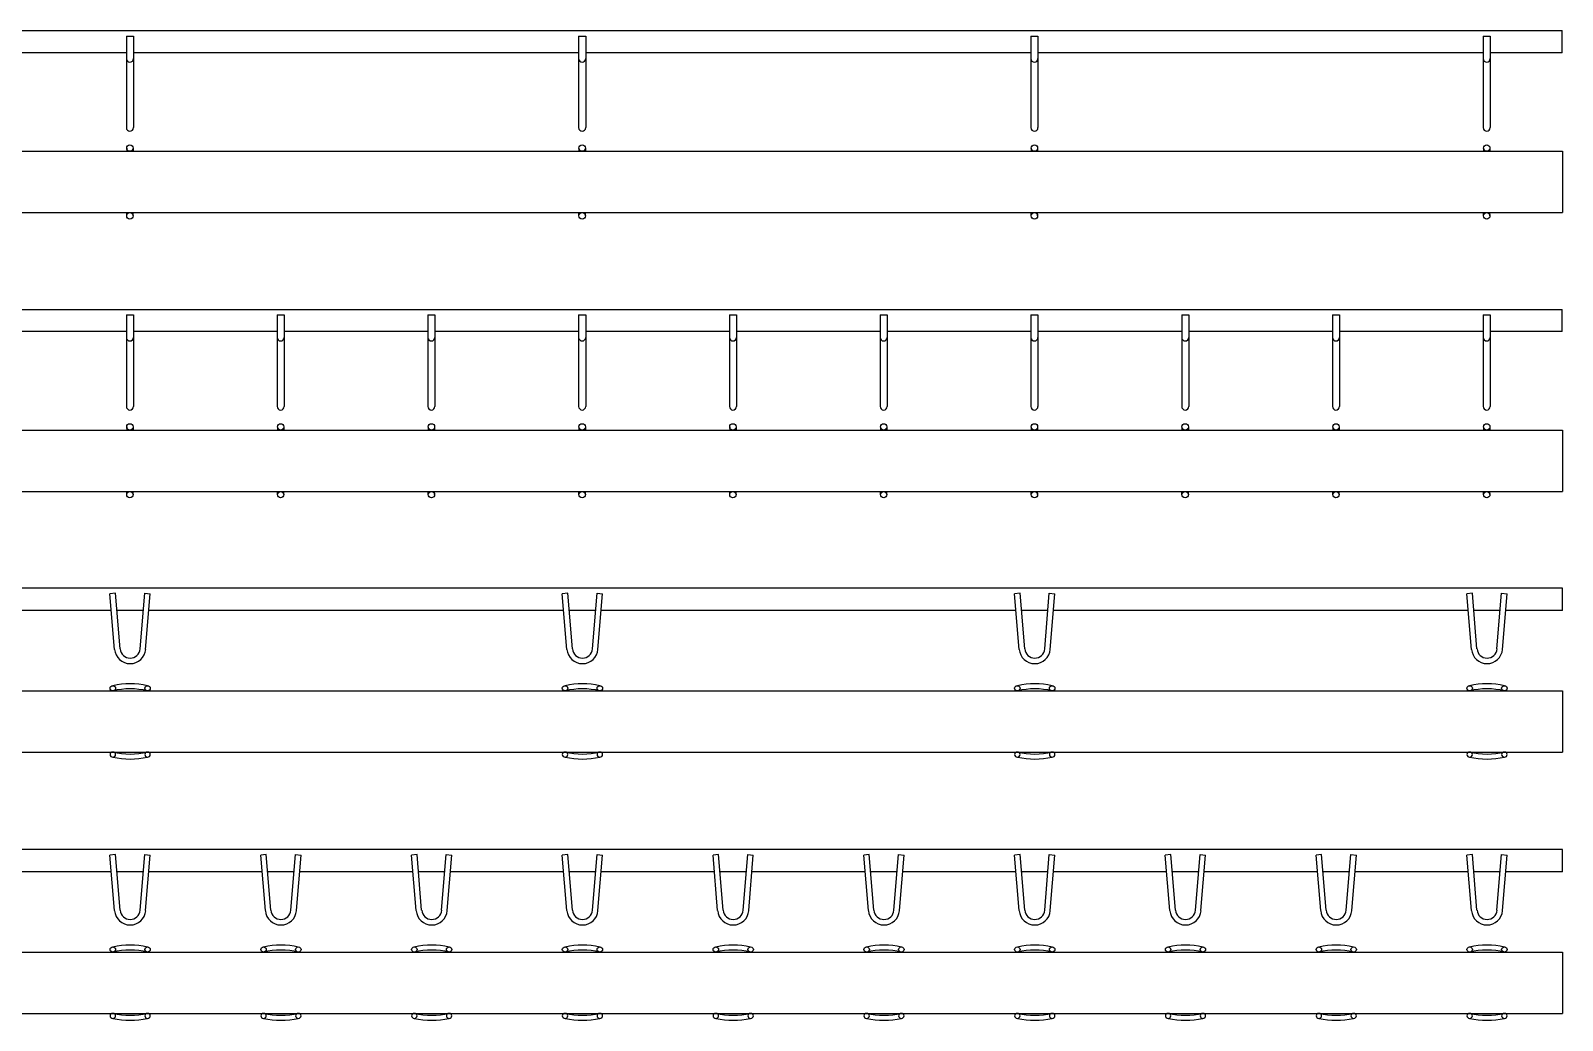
# Model space of a CAD drawing. Header units: millimetres. Extents: x 1091 to 4187, y 987 to 2027.
# Drawn here: x 2663 to 4187, y 987 to 1972 of the extents above; entities that cross this region are included whole.
import ezdxf

# ---------------------------------------------------------------- set-up
doc = ezdxf.new("R2010")
doc.units = ezdxf.units.MM
doc.layers.add('HALFEN', color=2, linetype='CONTINUOUS')

msp = doc.modelspace()

# ---------------------------------------------------------------- linework, layer by layer
at = {"layer": 'HALFEN'}
for p, q in [((1186.9, 1971.5), (4186.9, 1971.5)), ((2758.4, 1966), (2758.4, 1875)), ((2758.4, 1966), (2765.4, 1966)), ((2765.4, 1966), (2765.4, 1875)), ((3208.4, 1966), (3208.4, 1875)), ((3208.4, 1966), (3215.4, 1966)), ((3215.4, 1966), (3215.4, 1875)), ((3658.4, 1966), (3658.4, 1875)), ((3658.4, 1966), (3665.4, 1966)), ((3665.4, 1966), (3665.4, 1875)), ((4108.4, 1966), (4108.4, 1875)), ((4108.4, 1966), (4115.4, 1966)), ((4115.4, 1966), (4115.4, 1875)), ((4186.9, 1949.5), (4186.9, 1971.5)), ((2758.4, 1949.5), (2615.4, 1949.5)), ((3208.4, 1949.5), (2765.4, 1949.5)), ((3658.4, 1949.5), (3215.4, 1949.5)), ((4108.4, 1949.5), (3665.4, 1949.5)), ((4186.9, 1949.5), (4115.4, 1949.5)), ((1187.2, 1851.5), (4187.2, 1851.5)), ((2758.7, 1854.7), (2758.7, 1851.5)), ((2765.1, 1854.7), (2765.1, 1851.5)), ((3208.7, 1854.7), (3208.7, 1851.5)), ((3215.1, 1854.7), (3215.1, 1851.5)), ((3658.7, 1854.7), (3658.7, 1851.5)), ((3665.1, 1854.7), (3665.1, 1851.5)), ((4108.7, 1854.7), (4108.7, 1851.5)), ((4115.1, 1854.7), (4115.1, 1851.5)), ((4187.2, 1851.5), (4187.2, 1790.5)), ((1187.2, 1790.5), (4187.2, 1790.5)), ((2758.7, 1787.3), (2758.7, 1790.5)), ((2765.1, 1787.3), (2765.1, 1790.5)), ((3208.7, 1787.3), (3208.7, 1790.5)), ((3215.1, 1787.3), (3215.1, 1790.5)), ((3658.7, 1787.3), (3658.7, 1790.5)), ((3665.1, 1787.3), (3665.1, 1790.5)), ((4108.7, 1787.3), (4108.7, 1790.5)), ((4115.1, 1787.3), (4115.1, 1790.5)), ((1186.9, 1694.1), (4186.9, 1694.1)), ((4186.9, 1672.1), (4186.9, 1694.1)), ((2758.4, 1688.7), (2758.4, 1597.6)), ((2758.4, 1688.7), (2765.4, 1688.7)), ((2765.4, 1688.7), (2765.4, 1597.6)), ((2908.4, 1688.7), (2908.4, 1597.6)), ((2908.4, 1688.7), (2915.4, 1688.7)), ((2915.4, 1688.7), (2915.4, 1597.6)), ((3058.4, 1688.7), (3058.4, 1597.6)), ((3058.4, 1688.7), (3065.4, 1688.7)), ((3065.4, 1688.7), (3065.4, 1597.6)), ((3208.4, 1688.7), (3208.4, 1597.6)), ((3208.4, 1688.7), (3215.4, 1688.7)), ((3215.4, 1688.7), (3215.4, 1597.6)), ((3358.4, 1688.7), (3358.4, 1597.6)), ((3358.4, 1688.7), (3365.4, 1688.7)), ((3365.4, 1688.7), (3365.4, 1597.6)), ((3508.4, 1688.7), (3508.4, 1597.6)), ((3508.4, 1688.7), (3515.4, 1688.7)), ((3515.4, 1688.7), (3515.4, 1597.6)), ((3658.4, 1688.7), (3658.4, 1597.6)), ((3658.4, 1688.7), (3665.4, 1688.7)), ((3665.4, 1688.7), (3665.4, 1597.6)), ((3808.4, 1688.7), (3808.4, 1597.6)), ((3808.4, 1688.7), (3815.4, 1688.7)), ((3815.4, 1688.7), (3815.4, 1597.6)), ((3958.4, 1688.7), (3958.4, 1597.6)), ((3958.4, 1688.7), (3965.4, 1688.7)), ((3965.4, 1688.7), (3965.4, 1597.6)), ((4108.4, 1688.7), (4108.4, 1597.6)), ((4108.4, 1688.7), (4115.4, 1688.7)), ((4115.4, 1688.7), (4115.4, 1597.6)), ((2758.4, 1672.1), (2615.4, 1672.1)), ((2908.4, 1672.1), (2765.4, 1672.1)), ((3058.4, 1672.1), (2915.4, 1672.1)), ((3208.4, 1672.1), (3065.4, 1672.1)), ((3358.4, 1672.1), (3215.4, 1672.1)), ((3508.4, 1672.1), (3365.4, 1672.1)), ((3658.4, 1672.1), (3515.4, 1672.1)), ((3808.4, 1672.1), (3665.4, 1672.1)), ((3958.4, 1672.1), (3815.4, 1672.1)), ((4108.4, 1672.1), (3965.4, 1672.1)), ((4186.9, 1672.1), (4115.4, 1672.1)), ((1187.2, 1574.1), (4187.2, 1574.1)), ((2758.7, 1577.3), (2758.7, 1574.1)), ((2765.1, 1577.3), (2765.1, 1574.1)), ((2908.7, 1577.3), (2908.7, 1574.1)), ((2915.1, 1577.3), (2915.1, 1574.1)), ((3058.7, 1577.3), (3058.7, 1574.1)), ((3065.1, 1577.3), (3065.1, 1574.1)), ((3208.7, 1577.3), (3208.7, 1574.1)), ((3215.1, 1577.3), (3215.1, 1574.1)), ((3358.7, 1577.3), (3358.7, 1574.1)), ((3365.1, 1577.3), (3365.1, 1574.1)), ((3508.7, 1577.3), (3508.7, 1574.1)), ((3515.1, 1577.3), (3515.1, 1574.1)), ((3658.7, 1577.3), (3658.7, 1574.1)), ((3665.1, 1577.3), (3665.1, 1574.1)), ((3808.7, 1577.3), (3808.7, 1574.1)), ((3815.1, 1577.3), (3815.1, 1574.1)), ((3958.7, 1577.3), (3958.7, 1574.1)), ((3965.1, 1577.3), (3965.1, 1574.1)), ((4108.7, 1577.3), (4108.7, 1574.1)), ((4115.1, 1577.3), (4115.1, 1574.1)), ((4187.2, 1574.1), (4187.2, 1513.1)), ((1187.2, 1513.1), (4187.2, 1513.1)), ((2758.7, 1509.9), (2758.7, 1513.1)), ((2765.1, 1509.9), (2765.1, 1513.1)), ((2908.7, 1509.9), (2908.7, 1513.1)), ((2915.1, 1509.9), (2915.1, 1513.1)), ((3058.7, 1509.9), (3058.7, 1513.1)), ((3065.1, 1509.9), (3065.1, 1513.1)), ((3208.7, 1509.9), (3208.7, 1513.1)), ((3215.1, 1509.9), (3215.1, 1513.1)), ((3358.7, 1509.9), (3358.7, 1513.1)), ((3365.1, 1509.9), (3365.1, 1513.1)), ((3508.7, 1509.9), (3508.7, 1513.1)), ((3515.1, 1509.9), (3515.1, 1513.1)), ((3658.7, 1509.9), (3658.7, 1513.1)), ((3665.1, 1509.9), (3665.1, 1513.1)), ((3808.7, 1509.9), (3808.7, 1513.1)), ((3815.1, 1509.9), (3815.1, 1513.1)), ((3958.7, 1509.9), (3958.7, 1513.1)), ((3965.1, 1509.9), (3965.1, 1513.1)), ((4108.7, 1509.9), (4108.7, 1513.1)), ((4115.1, 1509.9), (4115.1, 1513.1)), ((4187.2, 1416.8), (1187.2, 1416.8)), ((2747.6, 1411.8), (2742.1, 1411.3)), ((2746.7, 1356), (2742.1, 1411.3)), ((2752.2, 1356.4), (2747.6, 1411.8)), ((2772.1, 1356.4), (2776.7, 1411.8)), ((2776.7, 1411.8), (2782.2, 1411.3)), ((2777.6, 1356), (2782.2, 1411.3)), ((3197.6, 1411.8), (3192.1, 1411.3)), ((3196.7, 1356), (3192.1, 1411.3)), ((3202.2, 1356.4), (3197.6, 1411.8)), ((3222.1, 1356.4), (3226.7, 1411.8)), ((3226.7, 1411.8), (3232.2, 1411.3)), ((3227.6, 1356), (3232.2, 1411.3)), ((3647.6, 1411.8), (3642.1, 1411.3)), ((3646.7, 1356), (3642.1, 1411.3)), ((3652.2, 1356.4), (3647.6, 1411.8)), ((3672.1, 1356.4), (3676.7, 1411.8)), ((3676.7, 1411.8), (3682.2, 1411.3)), ((3677.6, 1356), (3682.2, 1411.3)), ((4097.6, 1411.8), (4092.1, 1411.3)), ((4096.7, 1356), (4092.1, 1411.3)), ((4102.2, 1356.4), (4097.6, 1411.8)), ((4122.1, 1356.4), (4126.7, 1411.8)), ((4126.7, 1411.8), (4132.2, 1411.3)), ((4127.6, 1356), (4132.2, 1411.3)), ((4187.2, 1394.8), (4187.2, 1416.8)), ((2743.5, 1394.8), (2630.8, 1394.8)), ((2775.3, 1394.8), (2749, 1394.8)), ((3193.5, 1394.8), (2780.8, 1394.8)), ((3225.3, 1394.8), (3199, 1394.8)), ((3643.5, 1394.8), (3230.8, 1394.8)), ((3675.3, 1394.8), (3649, 1394.8)), ((4093.5, 1394.8), (3680.8, 1394.8)), ((4125.3, 1394.8), (4099, 1394.8)), ((4187.2, 1394.8), (4130.8, 1394.8)), ((1187.2, 1314.8), (4187.2, 1314.8)), ((4187.2, 1314.8), (4187.2, 1253.8)), ((1187.2, 1253.8), (4187.2, 1253.8)), ((4187.2, 1156.8), (1187.2, 1156.8)), ((2747.6, 1151.8), (2742.1, 1151.4)), ((2746.7, 1096.1), (2742.1, 1151.4)), ((2752.2, 1096.5), (2747.6, 1151.8)), ((2772.1, 1096.5), (2776.7, 1151.8)), ((2776.7, 1151.8), (2782.2, 1151.4)), ((2777.6, 1096.1), (2782.2, 1151.4)), ((2897.6, 1151.8), (2892.1, 1151.4)), ((2896.7, 1096.1), (2892.1, 1151.4)), ((2902.2, 1096.5), (2897.6, 1151.8)), ((2922.1, 1096.5), (2926.7, 1151.8)), ((2926.7, 1151.8), (2932.2, 1151.4)), ((2927.6, 1096.1), (2932.2, 1151.4)), ((3047.6, 1151.8), (3042.1, 1151.4)), ((3046.7, 1096.1), (3042.1, 1151.4)), ((3052.2, 1096.5), (3047.6, 1151.8)), ((3072.1, 1096.5), (3076.7, 1151.8)), ((3076.7, 1151.8), (3082.2, 1151.4)), ((3077.6, 1096.1), (3082.2, 1151.4)), ((3197.6, 1151.8), (3192.1, 1151.4)), ((3196.7, 1096.1), (3192.1, 1151.4)), ((3202.2, 1096.5), (3197.6, 1151.8)), ((3222.1, 1096.5), (3226.7, 1151.8)), ((3226.7, 1151.8), (3232.2, 1151.4)), ((3227.6, 1096.1), (3232.2, 1151.4)), ((3347.6, 1151.8), (3342.1, 1151.4)), ((3346.7, 1096.1), (3342.1, 1151.4)), ((3352.2, 1096.5), (3347.6, 1151.8)), ((3372.1, 1096.5), (3376.7, 1151.8)), ((3376.7, 1151.8), (3382.2, 1151.4)), ((3377.6, 1096.1), (3382.2, 1151.4)), ((3497.6, 1151.8), (3492.1, 1151.4)), ((3496.7, 1096.1), (3492.1, 1151.4)), ((3502.2, 1096.5), (3497.6, 1151.8)), ((3522.1, 1096.5), (3526.7, 1151.8)), ((3526.7, 1151.8), (3532.2, 1151.4)), ((3527.6, 1096.1), (3532.2, 1151.4)), ((3647.6, 1151.8), (3642.1, 1151.4)), ((3646.7, 1096.1), (3642.1, 1151.4)), ((3652.2, 1096.5), (3647.6, 1151.8)), ((3672.1, 1096.5), (3676.7, 1151.8)), ((3676.7, 1151.8), (3682.2, 1151.4)), ((3677.6, 1096.1), (3682.2, 1151.4)), ((3797.6, 1151.8), (3792.1, 1151.4)), ((3796.7, 1096.1), (3792.1, 1151.4)), ((3802.2, 1096.5), (3797.6, 1151.8)), ((3822.1, 1096.5), (3826.7, 1151.8)), ((3826.7, 1151.8), (3832.2, 1151.4)), ((3827.6, 1096.1), (3832.2, 1151.4)), ((3947.6, 1151.8), (3942.1, 1151.4)), ((3946.7, 1096.1), (3942.1, 1151.4)), ((3952.2, 1096.5), (3947.6, 1151.8)), ((3972.1, 1096.5), (3976.7, 1151.8)), ((3976.7, 1151.8), (3982.2, 1151.4)), ((3977.6, 1096.1), (3982.2, 1151.4)), ((4097.6, 1151.8), (4092.1, 1151.4)), ((4096.7, 1096.1), (4092.1, 1151.4)), ((4102.2, 1096.5), (4097.6, 1151.8)), ((4122.1, 1096.5), (4126.7, 1151.8)), ((4126.7, 1151.8), (4132.2, 1151.4)), ((4127.6, 1096.1), (4132.2, 1151.4)), ((4187.2, 1134.8), (4187.2, 1156.8)), ((2743.5, 1134.8), (2630.8, 1134.8)), ((2775.3, 1134.8), (2749, 1134.8)), ((2893.5, 1134.8), (2780.8, 1134.8)), ((2925.3, 1134.8), (2899, 1134.8)), ((3043.5, 1134.8), (2930.8, 1134.8)), ((3075.3, 1134.8), (3049, 1134.8)), ((3193.5, 1134.8), (3080.8, 1134.8)), ((3225.3, 1134.8), (3199, 1134.8)), ((3343.5, 1134.8), (3230.8, 1134.8)), ((3375.3, 1134.8), (3349, 1134.8)), ((3493.5, 1134.8), (3380.8, 1134.8)), ((3525.3, 1134.8), (3499, 1134.8)), ((3643.5, 1134.8), (3530.8, 1134.8)), ((3675.3, 1134.8), (3649, 1134.8)), ((3793.5, 1134.8), (3680.8, 1134.8)), ((3825.3, 1134.8), (3799, 1134.8)), ((3943.5, 1134.8), (3830.8, 1134.8)), ((3975.3, 1134.8), (3949, 1134.8)), ((4093.5, 1134.8), (3980.8, 1134.8)), ((4125.3, 1134.8), (4099, 1134.8)), ((4187.2, 1134.8), (4130.8, 1134.8)), ((1187.2, 1054.9), (4187.2, 1054.9)), ((4187.2, 1054.9), (4187.2, 993.9)), ((1187.2, 993.9), (4187.2, 993.9))]:
    msp.add_line(p, q, dxfattribs=at)
for centre in [(2761.9, 1854.7), (3211.9, 1854.7), (3661.9, 1854.7), (4111.9, 1854.7), (2761.9, 1787.3), (3211.9, 1787.3), (3661.9, 1787.3), (4111.9, 1787.3), (2761.9, 1577.3), (2911.9, 1577.3), (3061.9, 1577.3), (3211.9, 1577.3), (3361.9, 1577.3), (3511.9, 1577.3), (3661.9, 1577.3), (3811.9, 1577.3), (3961.9, 1577.3), (4111.9, 1577.3), (2761.9, 1509.9), (2911.9, 1509.9), (3061.9, 1509.9), (3211.9, 1509.9), (3361.9, 1509.9), (3511.9, 1509.9), (3661.9, 1509.9), (3811.9, 1509.9), (3961.9, 1509.9), (4111.9, 1509.9)]:
    msp.add_circle(centre, 3.19, dxfattribs=at)
for centre, radius, start, end in [((2761.9, 1943.7), 3.5, 180, 0), ((3211.9, 1943.7), 3.5, 180, 0), ((3661.9, 1943.7), 3.5, 180, 0), ((4111.9, 1943.7), 3.5, 180, 0), ((2761.9, 1875), 3.5, 180, 0), ((3211.9, 1875), 3.5, 180, 0), ((3661.9, 1875), 3.5, 180, 0), ((4111.9, 1875), 3.5, 180, 0), ((2761.9, 1666.3), 3.5, 180, 0), ((2911.9, 1666.3), 3.5, 180, 0), ((3061.9, 1666.3), 3.5, 180, 0), ((3211.9, 1666.3), 3.5, 180, 0), ((3361.9, 1666.3), 3.5, 180, 0), ((3511.9, 1666.3), 3.5, 180, 0), ((3661.9, 1666.3), 3.5, 180, 0), ((3811.9, 1666.3), 3.5, 180, 0), ((3961.9, 1666.3), 3.5, 180, 0), ((4111.9, 1666.3), 3.5, 180, 0), ((2761.9, 1597.6), 3.5, 180, 0), ((2911.9, 1597.6), 3.5, 180, 0), ((3061.9, 1597.6), 3.5, 180, 0), ((3211.9, 1597.6), 3.5, 180, 0), ((3361.9, 1597.6), 3.5, 180, 0), ((3511.9, 1597.6), 3.5, 180, 0), ((3661.9, 1597.6), 3.5, 180, 0), ((3811.9, 1597.6), 3.5, 180, 0), ((3961.9, 1597.6), 3.5, 180, 0), ((4111.9, 1597.6), 3.5, 180, 0), ((2762.2, 1357.3), 10, 184.7362, 355.2638), ((3212.2, 1357.3), 10, 184.7362, 355.2638), ((3662.2, 1357.3), 10, 184.7362, 355.2638), ((4112.2, 1357.3), 10, 184.7362, 355.2638), ((2762.2, 1357.3), 15.5, 184.7362, 355.2638), ((3212.2, 1357.3), 15.5, 184.7362, 355.2638), ((3662.2, 1357.3), 15.5, 184.7362, 355.2638), ((4112.2, 1357.3), 15.5, 184.7362, 355.2638), ((2762.2, 1243), 78.7, 77.3127, 102.6873), ((2762.2, 1238), 78.7, 77.3127, 102.6873), ((3212.2, 1243), 78.7, 77.3127, 102.6873), ((3212.2, 1238), 78.7, 77.3127, 102.6873), ((3662.2, 1243), 78.7, 77.3127, 102.6873), ((3662.2, 1238), 78.7, 77.3127, 102.6873), ((4112.2, 1243), 78.7, 77.3127, 102.6873), ((4112.2, 1238), 78.7, 77.3127, 102.6873), ((2762.2, 1330.6), 78.7, 257.3127, 282.6873), ((3212.2, 1330.6), 78.7, 257.3127, 282.6873), ((3662.2, 1330.6), 78.7, 257.3127, 282.6873), ((4112.2, 1330.6), 78.7, 257.3127, 282.6873), ((2762.2, 1325.6), 78.7, 257.3127, 282.6873), ((3212.2, 1325.6), 78.7, 257.3127, 282.6873), ((3662.2, 1325.6), 78.7, 257.3127, 282.6873), ((4112.2, 1325.6), 78.7, 257.3127, 282.6873), ((2762.2, 1097.3), 15.5, 184.7362, 355.2638), ((2762.2, 1097.3), 10, 184.7362, 355.2638), ((2912.2, 1097.3), 15.5, 184.7362, 355.2638), ((2912.2, 1097.3), 10, 184.7362, 355.2638), ((3062.2, 1097.3), 15.5, 184.7362, 355.2638), ((3062.2, 1097.3), 10, 184.7362, 355.2638), ((3212.2, 1097.3), 15.5, 184.7362, 355.2638), ((3212.2, 1097.3), 10, 184.7362, 355.2638), ((3362.2, 1097.3), 15.5, 184.7362, 355.2638), ((3362.2, 1097.3), 10, 184.7362, 355.2638), ((3512.2, 1097.3), 15.5, 184.7362, 355.2638), ((3512.2, 1097.3), 10, 184.7362, 355.2638), ((3662.2, 1097.3), 15.5, 184.7362, 355.2638), ((3662.2, 1097.3), 10, 184.7362, 355.2638), ((3812.2, 1097.3), 15.5, 184.7362, 355.2638), ((3812.2, 1097.3), 10, 184.7362, 355.2638), ((3962.2, 1097.3), 15.5, 184.7362, 355.2638), ((3962.2, 1097.3), 10, 184.7362, 355.2638), ((4112.2, 1097.3), 15.5, 184.7362, 355.2638), ((4112.2, 1097.3), 10, 184.7362, 355.2638), ((2762.2, 983.1), 78.7, 77.3127, 102.6873), ((2762.2, 978.1), 78.7, 77.3127, 102.6873), ((2912.2, 983.1), 78.7, 77.3127, 102.6873), ((2912.2, 978.1), 78.7, 77.3127, 102.6873), ((3062.2, 983.1), 78.7, 77.3127, 102.6873), ((3062.2, 978.1), 78.7, 77.3127, 102.6873), ((3212.2, 983.1), 78.7, 77.3127, 102.6873), ((3212.2, 978.1), 78.7, 77.3127, 102.6873), ((3362.2, 983.1), 78.7, 77.3127, 102.6873), ((3362.2, 978.1), 78.7, 77.3127, 102.6873), ((3512.2, 983.1), 78.7, 77.3127, 102.6873), ((3512.2, 978.1), 78.7, 77.3127, 102.6873), ((3662.2, 983.1), 78.7, 77.3127, 102.6873), ((3662.2, 978.1), 78.7, 77.3127, 102.6873), ((3812.2, 983.1), 78.7, 77.3127, 102.6873), ((3812.2, 978.1), 78.7, 77.3127, 102.6873), ((3962.2, 983.1), 78.7, 77.3127, 102.6873), ((3962.2, 978.1), 78.7, 77.3127, 102.6873), ((4112.2, 983.1), 78.7, 77.3127, 102.6873), ((4112.2, 978.1), 78.7, 77.3127, 102.6873), ((2762.2, 1070.7), 78.7, 257.3127, 282.6873), ((2912.2, 1070.7), 78.7, 257.3127, 282.6873), ((3062.2, 1070.7), 78.7, 257.3127, 282.6873), ((3212.2, 1070.7), 78.7, 257.3127, 282.6873), ((3362.2, 1070.7), 78.7, 257.3127, 282.6873), ((3512.2, 1070.7), 78.7, 257.3127, 282.6873), ((3662.2, 1070.7), 78.7, 257.3127, 282.6873), ((3812.2, 1070.7), 78.7, 257.3127, 282.6873), ((3962.2, 1070.7), 78.7, 257.3127, 282.6873), ((4112.2, 1070.7), 78.7, 257.3127, 282.6873), ((2762.2, 1065.7), 78.7, 257.3127, 282.6873), ((2912.2, 1065.7), 78.7, 257.3127, 282.6873), ((3062.2, 1065.7), 78.7, 257.3127, 282.6873), ((3212.2, 1065.7), 78.7, 257.3127, 282.6873), ((3362.2, 1065.7), 78.7, 257.3127, 282.6873), ((3512.2, 1065.7), 78.7, 257.3127, 282.6873), ((3662.2, 1065.7), 78.7, 257.3127, 282.6873), ((3812.2, 1065.7), 78.7, 257.3127, 282.6873), ((3962.2, 1065.7), 78.7, 257.3127, 282.6873), ((4112.2, 1065.7), 78.7, 257.3127, 282.6873)]:
    msp.add_arc(centre, radius, start, end, dxfattribs=at)
for centre in [(2744.9, 1317.3), (2779.5, 1317.3), (3194.9, 1317.3), (3229.5, 1317.3), (3644.9, 1317.3), (3679.5, 1317.3), (4094.9, 1317.3), (4129.5, 1317.3), (2744.9, 1057.4), (2779.5, 1057.4), (2894.9, 1057.4), (2929.5, 1057.4), (3044.9, 1057.4), (3079.5, 1057.4), (3194.9, 1057.4), (3229.5, 1057.4), (3344.9, 1057.4), (3379.5, 1057.4), (3494.9, 1057.4), (3529.5, 1057.4), (3644.9, 1057.4), (3679.5, 1057.4), (3794.9, 1057.4), (3829.5, 1057.4), (3944.9, 1057.4), (3979.5, 1057.4), (4094.9, 1057.4), (4129.5, 1057.4)]:
    msp.add_ellipse(centre, major_axis=(2.74, 0), ratio=0.918499, dxfattribs=at)
at = {"layer": 'HALFEN', "extrusion": (0, 0, -1)}
for centre in [(2744.9, 1251.3), (2779.5, 1251.3), (3194.9, 1251.3), (3229.5, 1251.3), (3644.9, 1251.3), (3679.5, 1251.3), (4094.9, 1251.3), (4129.5, 1251.3), (2744.9, 991.4), (2779.5, 991.4), (2894.9, 991.4), (2929.5, 991.4), (3044.9, 991.4), (3079.5, 991.4), (3194.9, 991.4), (3229.5, 991.4), (3344.9, 991.4), (3379.5, 991.4), (3494.9, 991.4), (3529.5, 991.4), (3644.9, 991.4), (3679.5, 991.4), (3794.9, 991.4), (3829.5, 991.4), (3944.9, 991.4), (3979.5, 991.4), (4094.9, 991.4), (4129.5, 991.4)]:
    msp.add_ellipse(centre, major_axis=(2.74, 0), ratio=0.918499, dxfattribs=at)

doc.saveas('drawing.dxf')
